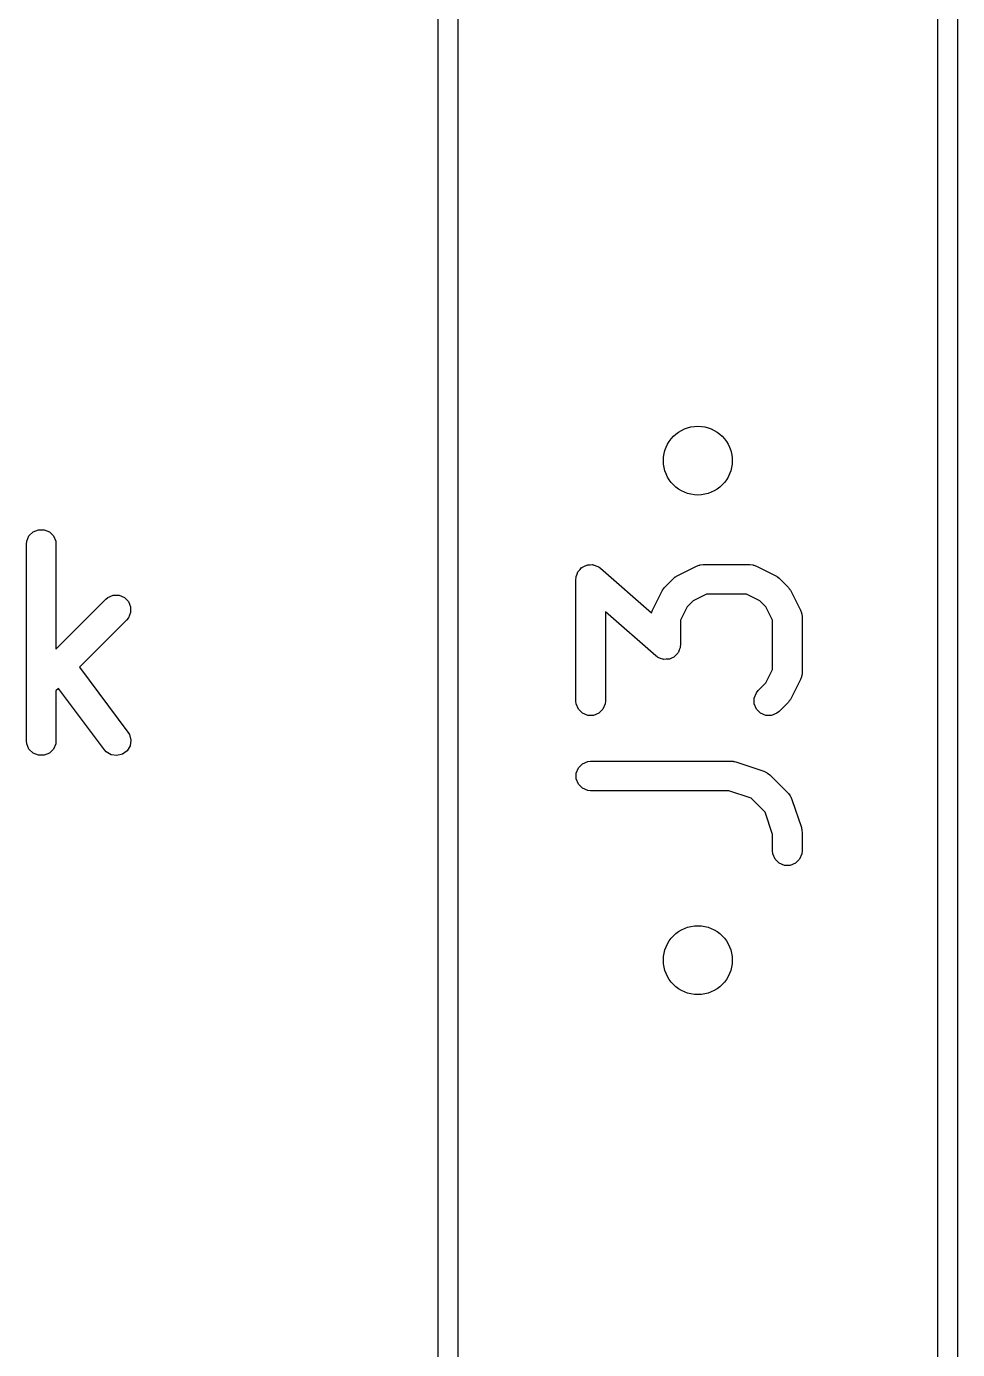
# Model space of a CAD drawing. Extents: x 2.08 to 4.63, y -4.92 to -2.81.
# Drawn here: x 4.2357 to 4.422, y -3.9378 to -3.6729 of the extents above; entities that cross this region are included whole.
import ezdxf

# ---------------------------------------------------------------- set-up
doc = ezdxf.new("R2010")
doc.units = 0
doc.header["$MEASUREMENT"] = 0
doc.layers.add('BLACK', color=7, linetype='CONTINUOUS')

msp = doc.modelspace()

# ---------------------------------------------------------------- linework, layer by layer
at = {"layer": 'BLACK', "linetype": 'CONTINUOUS'}
for p, q in [((4.42205, -3.20984), (4.42205, -4.40984)), ((4.41811, -4.40787), (4.41811, -3.21181)), ((4.31811, -4.40984), (4.31811, -3.23484)), ((4.32205, -3.23566), (4.32205, -4.40787)), ((4.2362, -3.77493), (4.23702, -3.77411)), ((4.23702, -3.77411), (4.23808, -3.77367)), ((4.23808, -3.77367), (4.23923, -3.77367)), ((4.23923, -3.77367), (4.2403, -3.77411)), ((4.2403, -3.77411), (4.24111, -3.77493)), ((4.2357, -3.77657), (4.23576, -3.77599)), ((4.2357, -3.81594), (4.2357, -3.77657)), ((4.23576, -3.77599), (4.2362, -3.77493)), ((4.24111, -3.77493), (4.24155, -3.77599)), ((4.24155, -3.77599), (4.24161, -3.77657)), ((4.24161, -3.77657), (4.24161, -3.79756)), ((4.3459, -3.78258), (4.34606, -3.78212)), ((4.34606, -3.78212), (4.34612, -3.78205)), ((4.34612, -3.78205), (4.34616, -3.78196)), ((4.34616, -3.78196), (4.3465, -3.78162)), ((4.3465, -3.78162), (4.34681, -3.78126)), ((4.34681, -3.78126), (4.3469, -3.78121)), ((4.3469, -3.78121), (4.34697, -3.78114)), ((4.34697, -3.78114), (4.34742, -3.78096)), ((4.34742, -3.78096), (4.34785, -3.78074)), ((4.34785, -3.78074), (4.34795, -3.78074)), ((4.34795, -3.78074), (4.34804, -3.7807)), ((4.34804, -3.7807), (4.34852, -3.7807)), ((4.34852, -3.7807), (4.349, -3.78067)), ((4.349, -3.78067), (4.34909, -3.7807)), ((4.34909, -3.7807), (4.34919, -3.7807)), ((4.34919, -3.7807), (4.34963, -3.78088)), ((4.34963, -3.78088), (4.35009, -3.78104)), ((4.35009, -3.78104), (4.3502, -3.78112)), ((4.3502, -3.78112), (4.35026, -3.78114)), ((4.35026, -3.78114), (4.35031, -3.7812)), ((4.35031, -3.7812), (4.35056, -3.78137)), ((4.35056, -3.78137), (4.36077, -3.79031)), ((4.36604, -3.78283), (4.36979, -3.78095)), ((4.36979, -3.78095), (4.37033, -3.78075)), ((4.37033, -3.78075), (4.37044, -3.78074)), ((4.37044, -3.78074), (4.37054, -3.7807)), ((4.37054, -3.7807), (4.37111, -3.78064)), ((4.37111, -3.78064), (4.38049, -3.78064)), ((4.38049, -3.78064), (4.38106, -3.7807)), ((4.38106, -3.7807), (4.38116, -3.78074)), ((4.38116, -3.78074), (4.38127, -3.78075)), ((4.38127, -3.78075), (4.38181, -3.78095)), ((4.38181, -3.78095), (4.38556, -3.78283)), ((4.34566, -3.7836), (4.34569, -3.78329)), ((4.34566, -3.80797), (4.34566, -3.7836)), ((4.34569, -3.78321), (4.34571, -3.78316)), ((4.34569, -3.78329), (4.34569, -3.78321)), ((4.34571, -3.78316), (4.34572, -3.78302)), ((4.34572, -3.78302), (4.3459, -3.78258)), ((4.3634, -3.78526), (4.36527, -3.78338)), ((4.36527, -3.78338), (4.3655, -3.7832)), ((4.3655, -3.7832), (4.36555, -3.78314)), ((4.36555, -3.78314), (4.36564, -3.78308)), ((4.36564, -3.78308), (4.36572, -3.78302)), ((4.36572, -3.78302), (4.36579, -3.78299)), ((4.36579, -3.78299), (4.36604, -3.78283)), ((4.38556, -3.78283), (4.3858, -3.78299)), ((4.3858, -3.78299), (4.38588, -3.78302)), ((4.38588, -3.78302), (4.38596, -3.78308)), ((4.38596, -3.78308), (4.38605, -3.78314)), ((4.38605, -3.78314), (4.3861, -3.7832)), ((4.3861, -3.7832), (4.38632, -3.78338)), ((4.38632, -3.78338), (4.3882, -3.78526)), ((4.25157, -3.7876), (4.25202, -3.78724)), ((4.25202, -3.78724), (4.25308, -3.7868)), ((4.25308, -3.7868), (4.25423, -3.7868)), ((4.25423, -3.7868), (4.2553, -3.78724)), ((4.2553, -3.78724), (4.25611, -3.78805)), ((4.36097, -3.78977), (4.36285, -3.78602)), ((4.36285, -3.78602), (4.363, -3.78578)), ((4.363, -3.78578), (4.36303, -3.7857)), ((4.36303, -3.7857), (4.3631, -3.78562)), ((4.3631, -3.78562), (4.36316, -3.78553)), ((4.36316, -3.78553), (4.36321, -3.78548)), ((4.36321, -3.78548), (4.3634, -3.78526)), ((4.37181, -3.78655), (4.36911, -3.7879)), ((4.37979, -3.78655), (4.37181, -3.78655)), ((4.38249, -3.7879), (4.37979, -3.78655)), ((4.3882, -3.78526), (4.38838, -3.78548)), ((4.38838, -3.78548), (4.38844, -3.78553)), ((4.38844, -3.78553), (4.3885, -3.78562)), ((4.3885, -3.78562), (4.38857, -3.7857)), ((4.38857, -3.7857), (4.3886, -3.78578)), ((4.3886, -3.78578), (4.38875, -3.78602)), ((4.38875, -3.78602), (4.39063, -3.78977)), ((4.24161, -3.79756), (4.25157, -3.7876)), ((4.25611, -3.78805), (4.25655, -3.78911)), ((4.25655, -3.78911), (4.25655, -3.79027)), ((4.36077, -3.79031), (4.36097, -3.78977)), ((4.36791, -3.78909), (4.36657, -3.79179)), ((4.36911, -3.7879), (4.36791, -3.78909)), ((4.38368, -3.78909), (4.38249, -3.7879)), ((4.38503, -3.79179), (4.38368, -3.78909)), ((4.39063, -3.78977), (4.39083, -3.79031)), ((4.25574, -3.79178), (4.24631, -3.80122)), ((4.25611, -3.79133), (4.25574, -3.79178)), ((4.25655, -3.79027), (4.25611, -3.79133)), ((4.36167, -3.79894), (4.35157, -3.7901)), ((4.35157, -3.7901), (4.35157, -3.80797)), ((4.36657, -3.79179), (4.36657, -3.79672)), ((4.38503, -3.80165), (4.38503, -3.79179)), ((4.39083, -3.79031), (4.39084, -3.79042)), ((4.39084, -3.79042), (4.39088, -3.79052)), ((4.39088, -3.79052), (4.39094, -3.79109)), ((4.39094, -3.79109), (4.39094, -3.80234)), ((4.36633, -3.79774), (4.36617, -3.79819)), ((4.36651, -3.7973), (4.36633, -3.79774)), ((4.36652, -3.79715), (4.36651, -3.7973)), ((4.36654, -3.7971), (4.36652, -3.79715)), ((4.36657, -3.79672), (4.36654, -3.79702)), ((4.36654, -3.79702), (4.36654, -3.7971)), ((4.36192, -3.79912), (4.36167, -3.79894)), ((4.36197, -3.79917), (4.36192, -3.79912)), ((4.36202, -3.7992), (4.36197, -3.79917)), ((4.36214, -3.79928), (4.36202, -3.7992)), ((4.36259, -3.79943), (4.36214, -3.79928)), ((4.36304, -3.79962), (4.36259, -3.79943)), ((4.36314, -3.79962), (4.36304, -3.79962)), ((4.36323, -3.79965), (4.36314, -3.79962)), ((4.36371, -3.79962), (4.36323, -3.79965)), ((4.36419, -3.79962), (4.36371, -3.79962)), ((4.36428, -3.79958), (4.36419, -3.79962)), ((4.36438, -3.79957), (4.36428, -3.79958)), ((4.36481, -3.79936), (4.36438, -3.79957)), ((4.36525, -3.79917), (4.36481, -3.79936)), ((4.36532, -3.7991), (4.36525, -3.79917)), ((4.36541, -3.79906), (4.36532, -3.7991)), ((4.36573, -3.7987), (4.36541, -3.79906)), ((4.36607, -3.79836), (4.36573, -3.7987)), ((4.36611, -3.79827), (4.36607, -3.79836)), ((4.36617, -3.79819), (4.36611, -3.79827)), ((4.24631, -3.80122), (4.25602, -3.81417)), ((4.38368, -3.80434), (4.38503, -3.80165)), ((4.39083, -3.80312), (4.39063, -3.80366)), ((4.39084, -3.80302), (4.39083, -3.80312)), ((4.39088, -3.80292), (4.39084, -3.80302)), ((4.39094, -3.80234), (4.39088, -3.80292)), ((4.24209, -3.80543), (4.24161, -3.80591)), ((4.24161, -3.80591), (4.24161, -3.81594)), ((4.25129, -3.81771), (4.24209, -3.80543)), ((4.38178, -3.80633), (4.38215, -3.80588)), ((4.38215, -3.80588), (4.38368, -3.80434)), ((4.39063, -3.80366), (4.38875, -3.80741)), ((4.34572, -3.80854), (4.34566, -3.80797)), ((4.34616, -3.80961), (4.34572, -3.80854)), ((4.35151, -3.80854), (4.35107, -3.80961)), ((4.35157, -3.80797), (4.35151, -3.80854)), ((4.38134, -3.80739), (4.38178, -3.80633)), ((4.38134, -3.80854), (4.38134, -3.80739)), ((4.38178, -3.80961), (4.38134, -3.80854)), ((4.3882, -3.80818), (4.38632, -3.81006)), ((4.38838, -3.80795), (4.3882, -3.80818)), ((4.38844, -3.8079), (4.38838, -3.80795)), ((4.3885, -3.80781), (4.38844, -3.8079)), ((4.38857, -3.80773), (4.3885, -3.80781)), ((4.3886, -3.80766), (4.38857, -3.80773)), ((4.38875, -3.80741), (4.3886, -3.80766)), ((4.34697, -3.81042), (4.34616, -3.80961)), ((4.34804, -3.81086), (4.34697, -3.81042)), ((4.34919, -3.81086), (4.34804, -3.81086)), ((4.35026, -3.81042), (4.34919, -3.81086)), ((4.35107, -3.80961), (4.35026, -3.81042)), ((4.38259, -3.81042), (4.38178, -3.80961)), ((4.38366, -3.81086), (4.38259, -3.81042)), ((4.38481, -3.81086), (4.38366, -3.81086)), ((4.38588, -3.81042), (4.38481, -3.81086)), ((4.38632, -3.81006), (4.38588, -3.81042)), ((4.23576, -3.81651), (4.2357, -3.81594)), ((4.2362, -3.81758), (4.23576, -3.81651)), ((4.24155, -3.81651), (4.24111, -3.81758)), ((4.24161, -3.81594), (4.24155, -3.81651)), ((4.25602, -3.81417), (4.25632, -3.81466)), ((4.25632, -3.81466), (4.2566, -3.81578)), ((4.2566, -3.81578), (4.25644, -3.81692)), ((4.23702, -3.81839), (4.2362, -3.81758)), ((4.23808, -3.81883), (4.23702, -3.81839)), ((4.23923, -3.81883), (4.23808, -3.81883)), ((4.2403, -3.81839), (4.23923, -3.81883)), ((4.24111, -3.81758), (4.2403, -3.81839)), ((4.25168, -3.81814), (4.25129, -3.81771)), ((4.25268, -3.81872), (4.25168, -3.81814)), ((4.25382, -3.81889), (4.25268, -3.81872)), ((4.25493, -3.8186), (4.25382, -3.81889)), ((4.25585, -3.81791), (4.25493, -3.8186)), ((4.25644, -3.81692), (4.25585, -3.81791)), ((4.34572, -3.82239), (4.34616, -3.82133)), ((4.34616, -3.82133), (4.34697, -3.82051)), ((4.34697, -3.82051), (4.34804, -3.82007)), ((4.34804, -3.82007), (4.34861, -3.82001)), ((4.34861, -3.82001), (4.37674, -3.82001)), ((4.37674, -3.82001), (4.37703, -3.82004)), ((4.37703, -3.82004), (4.37711, -3.82004)), ((4.37711, -3.82004), (4.37721, -3.82006)), ((4.37721, -3.82006), (4.37731, -3.82007)), ((4.37731, -3.82007), (4.37738, -3.8201)), ((4.37738, -3.8201), (4.37767, -3.82016)), ((4.37767, -3.82016), (4.38329, -3.82204)), ((4.34572, -3.82354), (4.34572, -3.82239)), ((4.34616, -3.82461), (4.34572, -3.82354)), ((4.38329, -3.82204), (4.38382, -3.82228)), ((4.38382, -3.82228), (4.3839, -3.82234)), ((4.3839, -3.82234), (4.384, -3.82239)), ((4.384, -3.82239), (4.38445, -3.82275)), ((4.38445, -3.82275), (4.3882, -3.8265)), ((4.34697, -3.82542), (4.34616, -3.82461)), ((4.34804, -3.82586), (4.34697, -3.82542)), ((4.34861, -3.82592), (4.34804, -3.82586)), ((4.37626, -3.82592), (4.34861, -3.82592)), ((4.38077, -3.82742), (4.37626, -3.82592)), ((4.3882, -3.8265), (4.38857, -3.82695)), ((4.38857, -3.82695), (4.38861, -3.82705)), ((4.38861, -3.82705), (4.38868, -3.82713)), ((4.38868, -3.82713), (4.38891, -3.82766)), ((4.38353, -3.83019), (4.38077, -3.82742)), ((4.38891, -3.82766), (4.39079, -3.83328)), ((4.38503, -3.83469), (4.38353, -3.83019)), ((4.38503, -3.83796), (4.38503, -3.83469)), ((4.39079, -3.83328), (4.39085, -3.83357)), ((4.39085, -3.83357), (4.39088, -3.83364)), ((4.39088, -3.83364), (4.39089, -3.83374)), ((4.39089, -3.83374), (4.39091, -3.83385)), ((4.39091, -3.83385), (4.39091, -3.83392)), ((4.39091, -3.83392), (4.39094, -3.83421)), ((4.39094, -3.83421), (4.39094, -3.83796)), ((4.38509, -3.83854), (4.38503, -3.83796)), ((4.38553, -3.8396), (4.38509, -3.83854)), ((4.38634, -3.84042), (4.38553, -3.8396)), ((4.39044, -3.8396), (4.38963, -3.84042)), ((4.39088, -3.83854), (4.39044, -3.8396)), ((4.39094, -3.83796), (4.39088, -3.83854)), ((4.38741, -3.84086), (4.38634, -3.84042)), ((4.38856, -3.84086), (4.38741, -3.84086)), ((4.38963, -3.84042), (4.38856, -3.84086))]:
    msp.add_line(p, q, dxfattribs=at)
at = {"layer": 'BLACK'}
for centre in [(4.37008, -3.75984), (4.37008, -3.75984), (4.37008, -3.85984), (4.37008, -3.85984)]:
    msp.add_circle(centre, 0.00689, dxfattribs=at)

doc.saveas('drawing.dxf')
